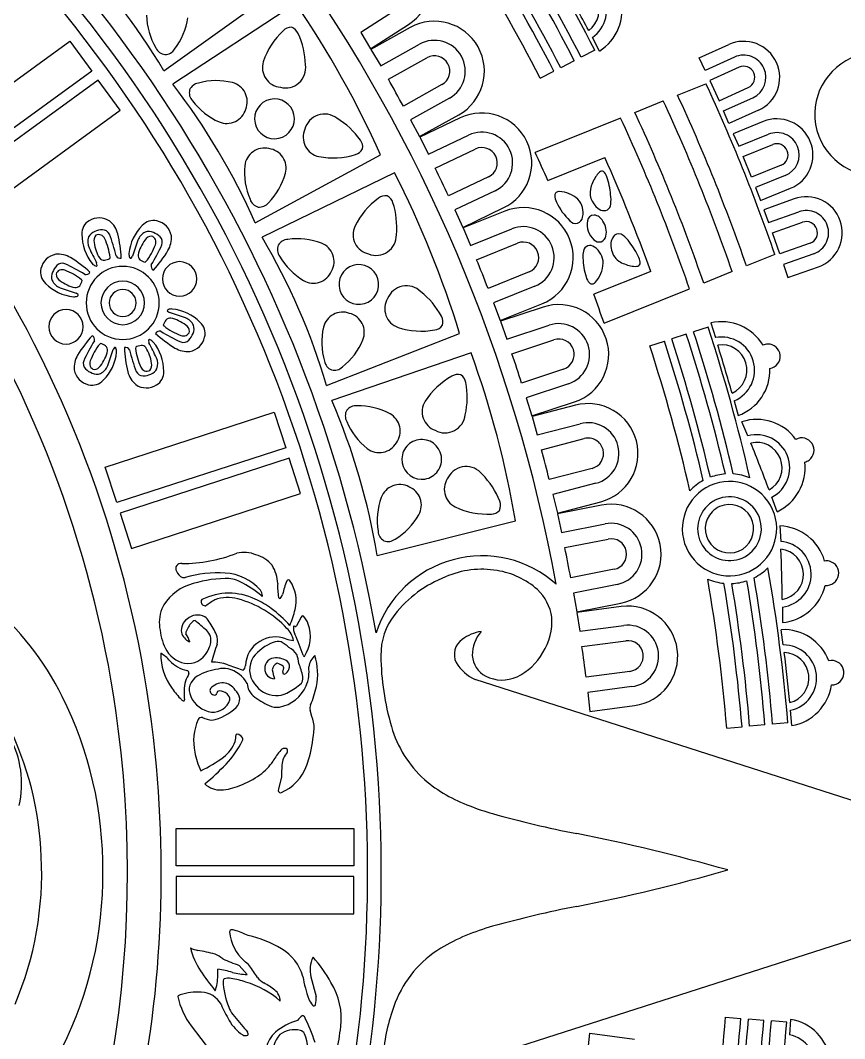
# Model space of a CAD drawing. Header units: metres. Extents: x 0.3 to 22.9, y 0.3 to 22.9.
# Drawn here: x 15.749 to 19.11, y 10.912 to 15.063 of the extents above; entities that cross this region are included whole.
import ezdxf

# ---------------------------------------------------------------- set-up
doc = ezdxf.new("R2010")
doc.units = ezdxf.units.M

msp = doc.modelspace()

# ---------------------------------------------------------------- linework, layer by layer
for p, q in [((16.334297, 14.85718), (16.807156, 15.196131)), ((16.872285, 15.131607), (16.369929, 14.802667)), ((17.289142, 15.111032), (17.136626, 15.013019)), ((17.177102, 14.946615), (17.331173, 15.045627)), ((17.338304, 15.033335), (17.178409, 14.944242)), ((17.136626, 15.013019), (17.177102, 14.946615)), ((18.110019, 14.937205), (18.081053, 14.992964)), ((15.364383, 14.552387), (15.950426, 14.978171)), ((15.950426, 14.978171), (16.039773, 14.855196)), ((17.178409, 14.944242), (17.217927, 14.877262)), ((17.217927, 14.877262), (17.376146, 14.965421)), ((18.51685, 14.909586), (18.637383, 14.964148)), ((17.249284, 14.822774), (17.406742, 14.910509)), ((18.090917, 14.94145), (18.035355, 14.912747)), ((18.541229, 14.85897), (18.51685, 14.909586)), ((18.660545, 14.912981), (18.541229, 14.85897)), ((18.00755, 14.898383), (17.952003, 14.869687)), ((18.679272, 14.87161), (18.560586, 14.817884)), ((16.039773, 14.855196), (15.453731, 14.429411)), ((16.066027, 14.819059), (15.479985, 14.393275)), ((16.155374, 14.696083), (16.066027, 14.819059)), ((17.868687, 14.826646), (17.924254, 14.855351)), ((17.467935, 14.800687), (17.310402, 14.712909)), ((18.428416, 14.757685), (18.544463, 14.804503)), ((18.560586, 14.817884), (18.598097, 14.735169)), ((18.598097, 14.735169), (18.716727, 14.788869)), ((17.498532, 14.745775), (17.340163, 14.657532)), ((18.616252, 14.693539), (18.735454, 14.747499)), ((15.569332, 14.270299), (16.155374, 14.696083)), ((18.25428, 14.687432), (18.370372, 14.734268)), ((18.638151, 14.6418), (18.616252, 14.693539)), ((18.758616, 14.696331), (18.638151, 14.6418)), ((17.340163, 14.657532), (17.376389, 14.588718)), ((17.376389, 14.588718), (17.536374, 14.677861)), ((17.542718, 14.665145), (17.377545, 14.586268)), ((18.196225, 14.664011), (17.847926, 14.523493)), ((18.778254, 14.650561), (18.655725, 14.600839)), ((17.377545, 14.586268), (17.412779, 14.516938)), ((17.412779, 14.516938), (17.576221, 14.594989)), ((18.655725, 14.600839), (18.678128, 14.549317)), ((18.678128, 14.549317), (18.799373, 14.598517)), ((17.440653, 14.460589), (17.603309, 14.538264)), ((18.695786, 14.507474), (18.816448, 14.556438)), ((16.706242, 14.236953), (17.217854, 14.513967)), ((17.90003, 14.409716), (18.132053, 14.503323)), ((18.72988, 14.423292), (18.695786, 14.507474)), ((18.850599, 14.47228), (18.72988, 14.423292)), ((17.274383, 14.441789), (16.73476, 14.178404)), ((17.657486, 14.424816), (17.494752, 14.347103)), ((18.867675, 14.4302), (18.746315, 14.380953)), ((17.684574, 14.368092), (17.520977, 14.289967)), ((18.746315, 14.380953), (18.766196, 14.328407)), ((18.766196, 14.328407), (18.888794, 14.378157)), ((18.904221, 14.335422), (18.77964, 14.291093)), ((17.520977, 14.289967), (17.552811, 14.219013)), ((17.552811, 14.219013), (17.718077, 14.297935)), ((17.723611, 14.284846), (17.553811, 14.216496)), ((18.77964, 14.291093), (18.799775, 14.238642)), ((18.799775, 14.238642), (18.92305, 14.282507)), ((18.815591, 14.196069), (18.938274, 14.239723)), ((17.553811, 14.216496), (17.584622, 14.145091)), ((17.584622, 14.145091), (17.752642, 14.212725)), ((18.845979, 14.11048), (18.815591, 14.196069)), ((17.608903, 14.087103), (17.776115, 14.154411)), ((18.968721, 14.154155), (18.845979, 14.11048)), ((16.061619, 14.064), (16.059837, 14.07402)), ((16.113794, 14.092263), (16.114341, 14.09679)), ((16.200297, 14.093406), (16.206122, 14.101752)), ((16.257175, 14.076498), (16.260763, 14.079312)), ((18.825304, 14.109015), (18.709215, 14.06218)), ((18.983945, 14.111371), (18.860552, 14.067464)), ((17.823061, 14.037785), (17.655769, 13.970444)), ((18.319235, 14.039646), (18.087218, 13.946041)), ((18.651164, 14.03876), (18.535073, 13.991925)), ((18.860552, 14.067464), (18.878122, 14.014101)), ((18.878122, 14.014101), (19.002774, 14.058456)), ((16.001261, 14.002024), (15.998446, 14.005613)), ((15.984353, 13.945147), (15.976007, 13.950971)), ((17.846535, 13.979472), (17.678354, 13.911773)), ((18.128707, 13.827981), (18.477018, 13.968503)), ((17.678354, 13.911773), (17.705671, 13.838961)), ((17.705671, 13.838961), (17.875566, 13.90735)), ((16.348556, 13.877462), (16.356902, 13.871637)), ((17.880267, 13.89394), (17.70651, 13.836386)), ((17.70651, 13.836386), (17.732777, 13.763187)), ((18.563824, 13.829186), (18.583048, 13.769365)), ((16.331649, 13.820584), (16.334463, 13.816995)), ((16.997519, 13.575), (17.539816, 13.785708)), ((17.732777, 13.763187), (17.904713, 13.820137)), ((18.464126, 13.783717), (18.404647, 13.764453)), ((18.553396, 13.812628), (18.4939, 13.793359)), ((16.075735, 13.74611), (16.072146, 13.743296)), ((16.27129, 13.758608), (16.273072, 13.748588)), ((17.753369, 13.703789), (17.924478, 13.760465)), ((18.315433, 13.73556), (18.374933, 13.75483)), ((16.132612, 13.729202), (16.126787, 13.720856)), ((16.219116, 13.730346), (16.218568, 13.725818)), ((17.586853, 13.707014), (17.018474, 13.513339)), ((17.964008, 13.641121), (17.792817, 13.584417)), ((17.983774, 13.581449), (17.811675, 13.524445)), ((17.811675, 13.524445), (17.834365, 13.450061)), ((17.834365, 13.450061), (18.008219, 13.507647)), ((18.012069, 13.493968), (17.835041, 13.447438)), ((18.659338, 13.512523), (18.675838, 13.451887)), ((16.094781, 13.24146), (16.783715, 13.465308)), ((16.783715, 13.465308), (16.830687, 13.320742)), ((17.835041, 13.447438), (17.85666, 13.372734)), ((17.85666, 13.372734), (18.031832, 13.418776)), ((18.715388, 13.368737), (18.691226, 13.426747)), ((17.873481, 13.31216), (18.047812, 13.357981)), ((16.830687, 13.320742), (16.141753, 13.096893)), ((16.141753, 13.096893), (16.094781, 13.24146)), ((16.84449, 13.278261), (16.155556, 13.054413)), ((16.891463, 13.133694), (16.84449, 13.278261)), ((18.07977, 13.23639), (17.905357, 13.190547)), ((18.09575, 13.175595), (17.920411, 13.129509)), ((16.202529, 12.909846), (16.891463, 13.133694)), ((17.920411, 13.129509), (17.938386, 13.053847)), ((18.834196, 13.060057), (18.812685, 13.119095)), ((17.938386, 13.053847), (18.115513, 13.100403)), ((18.118496, 13.086509), (17.938896, 13.051187)), ((16.155556, 13.054413), (16.202529, 12.909846)), ((17.938896, 13.051187), (17.955782, 12.975273)), ((17.203534, 12.88176), (17.767964, 13.022838)), ((17.955782, 12.975273), (18.133499, 13.010225)), ((18.845951, 13.001672), (18.848962, 12.938909)), ((17.968766, 12.913762), (18.14563, 12.948546)), ((18.169891, 12.825189), (17.992943, 12.790388)), ((18.182021, 12.76351), (18.004135, 12.728525)), ((18.004135, 12.728525), (18.017323, 12.651883)), ((18.017323, 12.651883), (18.197024, 12.687226)), ((18.199129, 12.673172), (18.017665, 12.649197)), ((18.855852, 12.671065), (18.85602, 12.608225)), ((16.89358, 12.630253), (16.87444, 12.59499)), ((16.902898, 12.633912), (16.900686, 12.635191)), ((18.017665, 12.649197), (18.029751, 12.572372)), ((18.029751, 12.572372), (18.209312, 12.596096)), ((18.85981, 12.516792), (18.851561, 12.579089)), ((16.438864, 12.531687), (16.437769, 12.529965)), ((18.038848, 12.510167), (18.217546, 12.533778)), ((16.594491, 12.436065), (16.657847, 12.413689)), ((16.818903, 12.405973), (16.822748, 12.424178)), ((20.023698, 11.59954), (17.603772, 12.376174)), ((18.234014, 12.40914), (18.05523, 12.385519)), ((18.242247, 12.346821), (18.062515, 12.323075)), ((16.416065, 12.28941), (16.418385, 12.292681)), ((18.062515, 12.323075), (18.070865, 12.245757)), ((16.936886, 12.225602), (16.93042, 12.250783)), ((18.070865, 12.245757), (18.252431, 12.269746)), ((18.89428, 12.187838), (18.888857, 12.250438)), ((18.629009, 12.178049), (18.691331, 12.183305)), ((18.784754, 12.191184), (18.722454, 12.18593)), ((18.878257, 12.199071), (18.815939, 12.193815)), ((16.91741, 12.026334), (16.928329, 12.060945)), ((16.81337, 11.978585), (16.801152, 11.929324)), ((16.384332, 11.76899), (17.108719, 11.76899)), ((16.384332, 11.616983), (16.384332, 11.76899)), ((17.108719, 11.76899), (17.108719, 11.616983)), ((17.108719, 11.616983), (16.384332, 11.616983)), ((17.603772, 10.822906), (20.023698, 11.59954)), ((17.108719, 11.572316), (16.384332, 11.572316)), ((16.384332, 11.572316), (16.384332, 11.42031)), ((17.108719, 11.42031), (17.108719, 11.572316)), ((16.384332, 11.42031), (17.108719, 11.42031)), ((16.673283, 11.173583), (16.64156, 11.210739)), ((16.543758, 11.10722), (16.549651, 11.129199)), ((16.933374, 11.163995), (16.954376, 11.084172)), ((16.445081, 10.964572), (16.524471, 10.860364)), ((18.624207, 10.999054), (18.686553, 10.994088)), ((18.780011, 10.986643), (18.717687, 10.991608)), ((18.87355, 10.979192), (18.811208, 10.984158)), ((18.88952, 10.990499), (18.884389, 10.927874)), ((16.669108, 10.946074), (16.674543, 10.937829)), ((18.062515, 10.856824), (18.070865, 10.934142)), ((18.070865, 10.934142), (18.252431, 10.910153))]:
    msp.add_line(p, q)
for centre, radius, start, end in [((11.590323, 11.584672), 11.094445, 17.13628, 47.742994), ((11.592647, 11.586927), 10.466234, 15.509103, 48.00393), ((11.608056, 11.597508), 8.522498, 9.001999, 45.113036), ((11.608595, 11.596673), 8.584593, -2.19347, 34.676619), ((11.587701, 11.589461), 5.695868, 9.875874, 56.151229), ((11.59601, 11.594191), 5.623991, 2.910891, 50.538464), ((11.595942, 11.594095), 5.568341, 4.376546, 50.538938), ((11.587904, 11.590353), 4.597602, 7.31188, 58.771068), ((11.590029, 11.59153), 4.733167, 5.851874, 56.022854), ((11.718773, 11.658965), 7.16791, 27.25437, 32.35061), ((11.715845, 11.658706), 7.076797, 27.244501, 32.038085), ((11.721779, 11.661411), 7.101579, 27.247348, 32.1024), ((14.024326, 13.474095), 2.692376, 30.910872, 44.951541), ((11.695634, 11.647497), 6.943599, 27.248658, 32.302287), ((11.705126, 11.65199), 6.995647, 27.252183, 32.081027), ((11.720363, 11.661418), 7.009017, 27.241013, 32.030932), ((11.613589, 11.59962), 6.426866, 10.441671, 35.574452), ((17.221173, 15.216795), 0.203466, -57.273505, 32.726495), ((11.718773, 11.658966), 7.182911, 27.907187, 29.541137), ((18.004669, 15.103839), 0.1034, -53.370868, 28.724162), ((18.004639, 15.103852), 0.134667, -55.428847, 28.7236), ((18.004641, 15.103854), 0.197171, -57.693341, 14.215561), ((13.55853, 12.872073), 4.010794, 24.165187, 34.288714), ((16.538312, 15.091026), 0.275623, -178.425463, -149.279883), ((16.158639, 15.113012), 0.275623, -37.348483, -8.202904), ((16.853958, 14.986403), 0.048087, 89.639499, 134.81527), ((16.837288, 14.989497), 0.048087, 24.156364, 69.332135), ((17.437339, 14.855598), 0.203466, 29.126495, 119.126495), ((17.035545, 14.793493), 0.313002, 133.505792, 161.213746), ((16.596571, 14.874191), 0.314983, 1.368937, 25.37526), ((16.344302, 14.970029), 0.047282, -155.240002, -97.515942), ((16.337385, 14.970429), 0.047282, -89.112424, -31.388365), ((17.437339, 14.855598), 0.125721, 29.126495, 119.126495), ((17.437339, 14.855598), 0.203466, -60.873505, 29.126495), ((18.698, 14.83024), 0.146989, 24.354994, 114.354994), ((17.437339, 14.855598), 0.06286, 29.126495, 119.126495), ((17.437339, 14.855598), 0.125721, -60.873505, 29.126495), ((18.698, 14.83024), 0.090824, 24.354994, 114.354994), ((19.237937, 14.679898), 0.250022, 102.984558, -170.426355), ((16.816795, 14.870547), 0.081131, 162.981341, -95.620643), ((16.829715, 14.869749), 0.082621, -104.628394, 8.328243), ((17.437339, 14.855598), 0.06286, -60.873505, 29.126495), ((18.698, 14.83024), 0.045412, 24.354994, 114.354994), ((18.698, 14.83024), 0.090824, -65.645006, 24.354994), ((18.698, 14.83024), 0.146989, -65.645006, 24.354994), ((11.608475, 11.612864), 6.490166, 28.532207, 29.642098), ((18.698, 14.83024), 0.045412, -65.645006, 24.354994), ((14.241139, 13.154291), 2.692376, 23.710872, 37.751541), ((16.484717, 14.767244), 0.047282, 165.399177, -136.876764), ((16.482484, 14.760685), 0.047282, 99.271599, 156.995659), ((16.547278, 14.541409), 0.275623, 76.086138, 105.231717), ((16.593352, 14.731054), 0.080468, -21.808732, 75.458847), ((11.664152, 11.621756), 7.580802, 19.15348, 24.824681), ((16.785007, 14.661342), 0.081147, 102.444203, -167.555797), ((16.785007, 14.661342), 0.081147, 12.444203, 102.444203), ((11.668862, 11.624189), 7.450527, 19.100366, 24.870812), ((16.669855, 14.901423), 0.275623, -142.836882, -113.691303), ((16.590631, 14.723065), 0.080468, -113.064011, -15.796433), ((11.666794, 11.62345), 7.390206, 19.076231, 24.893818), ((16.785007, 14.661342), 0.081147, -77.555797, 12.444203), ((16.988613, 14.598281), 0.082621, 52.354991, 165.311629), ((16.87833, 14.392822), 0.314983, 35.307974, 59.314298), ((17.630398, 14.48154), 0.203466, 25.526495, 115.526495), ((11.670182, 11.624853), 7.199008, 18.999011, 24.971245), ((11.664456, 11.622527), 7.267698, 19.027246, 24.942984), ((18.833524, 14.514359), 0.146989, 22.087039, 112.087039), ((16.785007, 14.661342), 0.081147, -167.555797, -77.555797), ((16.982982, 14.586625), 0.081131, 156.303877, -102.298107), ((19.237937, 14.679898), 0.250022, -170.426355, -83.837269), ((17.096732, 14.546251), 0.048087, -8.6489, 36.526871), ((17.630398, 14.48154), 0.125721, 25.526495, 115.526495), ((17.630398, 14.48154), 0.203466, -64.473505, 25.526495), ((18.833524, 14.514359), 0.090824, 22.087039, 112.087039), ((18.833524, 14.514359), 0.146989, -67.912961, 22.087039), ((16.743651, 14.46164), 0.080468, 76.479667, 173.747246), ((16.751949, 14.4601), 0.080468, -14.775612, 82.491966), ((17.102197, 14.562301), 0.048087, -74.132035, -28.956264), ((17.630398, 14.48154), 0.06286, 25.526495, 115.526495), ((17.630398, 14.48154), 0.125721, -64.473505, 25.526495), ((18.833524, 14.514359), 0.045412, 22.087039, 112.087039), ((18.833524, 14.514359), 0.045412, -67.912961, 22.087039), ((18.833524, 14.514359), 0.090824, -67.912961, 22.087039), ((17.022905, 14.815087), 0.313002, -100.530512, -72.822557), ((17.630398, 14.48154), 0.06286, -64.473505, 25.526495), ((11.661378, 11.621525), 6.833359, 24.080923, 25.130206), ((11.663334, 11.622342), 7.081269, 19.960113, 24.00681), ((16.937957, 14.443386), 0.275623, 174.374537, -156.479883), ((11.609423, 11.611202), 6.490166, 24.932207, 26.042098), ((18.120662, 14.433622), 0.014402, 65.313212, 136.179897), ((18.094747, 14.411632), 0.047433, 16.802788, 47.688635), ((16.564033, 14.512784), 0.275623, -44.548483, -15.402904), ((13.703563, 12.615395), 4.010794, 16.965187, 27.088714), ((18.245749, 14.330071), 0.178579, 148.144785, 165.39067), ((18.158297, 14.386772), 0.074399, 130.204402, 149.689817), ((17.86213, 14.328381), 0.294448, 4.724649, 19.226513), ((17.944571, 14.348343), 0.016573, 85.801791, 177.839446), ((17.94332, 14.250097), 0.1148, 46.519747, 88.770195), ((18.150452, 14.360684), 0.07884, 169.454192, -115.764959), ((16.730312, 14.347658), 0.047282, -162.440002, -104.715942), ((17.393978, 14.085879), 0.313002, 126.305792, 154.013746), ((17.238001, 14.300027), 0.048087, 82.439499, 127.61527), ((17.221851, 14.305185), 0.048087, 16.956364, 62.132135), ((17.988203, 14.349766), 0.060199, -179.239484, -152.243297), ((18.168738, 14.432326), 0.258644, -154.685045, -133.951556), ((17.962809, 14.279025), 0.080605, -12.899279, 42.418865), ((18.036372, 14.331736), 0.121023, -8.632434, 9.943473), ((18.953497, 14.196939), 0.146989, 19.587039, 109.587039), ((16.723499, 14.348923), 0.047282, -96.312424, -38.588365), ((16.96858, 14.220959), 0.314983, -5.831063, 18.17526), ((17.799588, 14.096098), 0.203466, 21.926495, 111.926495), ((18.128096, 14.31498), 0.027963, -115.218378, -2.888364), ((18.953497, 14.196939), 0.090824, 19.587039, 109.587039), ((16.059487, 14.19415), 0.059943, 120.556026, -176.518054), ((16.07016, 14.181306), 0.076475, 55.941377, 122.550003), ((16.046144, 14.165562), 0.103562, 14.823849, 49.800088), ((16.290819, 14.186943), 0.059943, 75.556026, 138.481946), ((16.289284, 14.170315), 0.076475, 10.941377, 77.550003), ((18.01232, 14.26401), 0.029212, -142.236497, -74.044855), ((18.01232, 14.26401), 0.029212, -74.044855, -5.853213), ((18.139673, 14.229166), 0.080151, 168.590176, -130.789976), ((18.088981, 14.241235), 0.028131, 92.16916, 172.263419), ((18.081679, 14.221472), 0.048279, 28.293775, 82.576408), ((18.057996, 14.199117), 0.080176, -11.293115, 34.349702), ((18.953497, 14.196939), 0.045412, 19.587039, 109.587039), ((18.953497, 14.196939), 0.146989, -70.412961, 19.587039), ((16.067075, 14.159803), 0.044564, 109.613769, 153.300176), ((16.084184, 14.136627), 0.072619, 90.439011, 116.206129), ((16.083375, 14.177857), 0.031388, 25.008118, 89.537646), ((16.376839, 14.094339), 0.186141, 134.687393, 174.435099), ((16.283613, 14.146122), 0.059338, 115.673819, 159.738156), ((16.271898, 14.157292), 0.044564, 64.613769, 108.300176), ((16.267608, 14.128805), 0.072619, 45.439011, 71.206129), ((17.18661, 14.189742), 0.081131, 155.781341, -102.820643), ((17.799588, 14.096098), 0.125721, 21.926495, 111.926495), ((18.953497, 14.196939), 0.045412, -70.412961, 19.587039), ((18.953497, 14.196939), 0.090824, -70.412961, 19.587039), ((16.185793, 14.189494), 0.186141, 179.687393, -140.564901), ((16.083257, 14.160189), 0.059338, 160.673819, -155.261844), ((16.079941, 14.165185), 0.031653, 137.589205, -164.847426), ((16.199978, 14.175558), 0.151739, -172.941346, -147.272177), ((16.068561, 14.163361), 0.02609, 21.365558, 117.357137), ((15.869222, 14.06864), 0.24673, 6.551218, 24.987935), ((15.477959, 13.947822), 0.678952, 13.195223, 20.999059), ((15.640681, 14.071759), 0.519694, 2.452685, 13.384347), ((17.39157, 13.739349), 1.239606, 159.835024, 163.001091), ((16.377015, 14.074455), 0.151739, 142.058654, 167.727823), ((16.284802, 14.151999), 0.031653, 92.589205, 150.152574), ((16.275464, 14.158757), 0.02609, -23.634442, 72.357137), ((16.29619, 14.158532), 0.031388, -19.991882, 44.537646), ((16.26117, 14.176164), 0.103562, -30.176151, 4.800088), ((14.416161, 12.809834), 2.692376, 16.510872, 30.551541), ((16.841166, 14.122647), 0.047282, 92.071599, 149.795659), ((16.877967, 13.896979), 0.275623, 68.886138, 98.031717), ((16.947446, 14.079354), 0.080468, -29.008732, 68.258847), ((17.199328, 14.187331), 0.082621, -111.828394, 1.128243), ((17.799588, 14.096098), 0.06286, 21.926495, 111.926495), ((17.799588, 14.096098), 0.203466, -68.073505, 21.926495), ((18.108282, 14.188112), 0.028724, -136.891244, -9.408911), ((18.218888, 14.147154), 0.062434, 140.082374, -168.32345), ((18.188106, 14.164997), 0.02804, 49.423974, 127.586178), ((18.137957, 14.096453), 0.11291, 33.237376, 52.721419), ((18.009268, 13.979797), 0.285767, 23.883443, 38.666095), ((17.154333, 14.656001), 1.239606, -155.164976, -151.998909), ((16.225397, 14.109798), 0.033921, 175.617625, -156.292889), ((16.067533, 14.232733), 0.24673, -38.448782, -20.012065), ((15.705437, 14.423966), 0.678952, -31.804777, -24.000941), ((15.908135, 14.396541), 0.519694, -42.547315, -31.615653), ((16.844204, 14.128874), 0.047282, 158.199177, -144.076764), ((17.799588, 14.096098), 0.06286, -68.073505, 21.926495), ((17.799588, 14.096098), 0.125721, -68.073505, 21.926495), ((18.145816, 14.100686), 0.103415, 167.887026, -176.398679), ((18.072042, 14.117098), 0.027846, 50.354846, 169.051306), ((18.046398, 14.072807), 0.078774, 0.317547, 56.558853), ((18.234712, 14.143976), 0.077544, -172.994337, -126.000391), ((15.907444, 14.034134), 0.076475, 100.941377, 167.550003), ((15.901595, 14.006019), 0.103562, 59.823849, 94.800088), ((15.919227, 14.041039), 0.031388, 70.008118, 134.537646), ((15.681218, 13.652984), 0.519694, 47.452685, 58.384347), ((16.067777, 14.093339), 0.033921, -139.382375, -111.292889), ((16.089233, 14.105535), 0.02074, -144.59925, -82.908941), ((16.082962, 14.148306), 0.063965, -82.063386, -61.18289), ((16.155142, 14.111937), 0.018559, -150.526726, -75.150242), ((16.198227, 14.096749), 0.003933, -171.376148, -58.232731), ((16.249193, 14.10325), 0.02074, 170.40075, -127.908941), ((16.275002, 14.137928), 0.063965, -127.063386, -106.18289), ((16.398027, 14.008843), 0.070318, 90, 180), ((16.398027, 14.008843), 0.070318, 0, 90), ((17.044699, 14.238791), 0.275623, -150.036882, -120.891303), ((11.610265, 11.609485), 6.490166, 21.332207, 22.442098), ((18.322369, 14.101015), 0.279848, -178.602559, -162.481128), ((17.999304, 14.079351), 0.126015, -42.444936, -2.777803), ((18.2723, 14.220219), 0.161961, -120.897595, -102.486402), ((18.226358, 14.073862), 0.049218, -4.025039, 26.077971), ((15.890815, 14.035669), 0.059943, 165.556026, -131.518054), ((15.920467, 14.016747), 0.044564, 154.613769, -161.699824), ((15.948953, 14.012458), 0.072619, 135.439011, 161.206129), ((15.919002, 14.020314), 0.02609, 66.365558, 162.357137), ((15.845026, 13.812382), 0.24673, 51.551218, 69.987935), ((15.653793, 13.450286), 0.678952, 58.195223, 65.999059), ((16.016587, 14.045174), 0.018559, -105.526726, -30.150242), ((16.166217, 13.910971), 0.149063, 90, 180), ((16.057791, 14.0649), 0.003933, -126.376148, -13.232731), ((16.166217, 13.910971), 0.149063, 0, 90), ((16.300325, 14.061172), 0.018559, 164.473274, -120.150242), ((16.943746, 14.071768), 0.080468, -120.264011, -22.996433), ((17.128852, 13.986171), 0.081147, 95.244203, -174.755797), ((17.128852, 13.986171), 0.081147, 5.244203, 95.244203), ((18.254016, 14.128831), 0.068808, -104.074806, -83.545707), ((18.260953, 14.075969), 0.015531, -87.057818, -20.982803), ((15.983419, 14.121688), 0.186141, -135.312607, -95.564901), ((15.931637, 14.028463), 0.059338, -154.326181, -110.261844), ((15.925759, 14.029651), 0.031653, -177.410795, -119.847426), ((16.003303, 14.121864), 0.151739, -127.941346, -102.272177), ((15.93983, 14.019851), 0.063965, -37.063386, -16.18289), ((16.166217, 13.910971), 0.088721, 90, -180), ((16.166217, 13.910971), 0.088721, 0, 90), ((16.398027, 14.008843), 0.070318, -180, -90), ((16.398027, 14.008843), 0.070318, -90, 0), ((17.128852, 13.986171), 0.081147, -84.755797, 5.244203), ((18.112078, 14.032145), 0.058627, -164.802397, -137.302578), ((18.07978, 14.003828), 0.015725, -133.32486, -37.267056), ((16.33841, 15.136419), 1.239606, -110.164976, -106.998909), ((15.974509, 13.994043), 0.02074, -99.59925, -37.908941), ((16.166217, 13.910971), 0.055104, 90, 180), ((16.166217, 13.910971), 0.055104, 0, 90), ((17.128852, 13.986171), 0.081147, -174.755797, -84.755797), ((17.322949, 13.898088), 0.082621, 45.154991, 158.111629), ((17.187785, 13.708071), 0.314983, 28.107974, 52.114298), ((15.967961, 13.970247), 0.033921, -94.382375, -66.292889), ((15.981009, 13.943076), 0.003933, -81.376148, 31.767269), ((16.166217, 13.910971), 0.149063, -180, -90), ((16.166217, 13.910971), 0.088721, -180, -90), ((16.166217, 13.910971), 0.055104, 180, -90), ((16.166217, 13.910971), 0.149063, -90, 0), ((16.166217, 13.910971), 0.088721, -90, 0), ((16.166217, 13.910971), 0.055104, -90, 0), ((17.315902, 13.88723), 0.081131, 149.103877, -109.498107), ((11.661378, 11.621525), 6.833359, 18.838087, 19.887349), ((15.934882, 13.813765), 0.070318, 90, 180), ((15.934882, 13.813765), 0.070318, 0, 90), ((16.3519, 13.879532), 0.003933, 98.623852, -148.232731), ((16.364948, 13.852361), 0.033921, 85.617625, 113.707111), ((15.994499, 12.686189), 1.239606, 69.835024, 73.001091), ((16.34949, 13.70092), 0.186141, 44.687393, 84.435099), ((17.062793, 13.793227), 0.080468, 69.279667, 166.547246), ((17.070833, 13.790659), 0.080468, -21.975612, 75.291966), ((17.944243, 13.700793), 0.203466, 18.326495, 108.326495), ((16.393079, 13.802757), 0.063965, 142.936614, 163.81711), ((16.3584, 13.828566), 0.02074, 80.40075, 142.091059), ((16.329606, 13.700744), 0.151739, 52.058654, 77.727823), ((16.401272, 13.794146), 0.059338, 25.673819, 69.738156), ((16.442094, 13.786939), 0.059943, -14.443974, 48.481946), ((17.423695, 13.832918), 0.048087, -15.8489, 29.326871), ((17.944243, 13.700793), 0.125721, 18.326495, 108.326495), ((18.608043, 13.637038), 0.197171, 31.051007, 102.959909), ((15.934882, 13.813765), 0.070318, 180, -90), ((15.934882, 13.813765), 0.070318, -90, 0), ((16.316323, 13.777434), 0.018559, 74.473274, 149.849758), ((16.651691, 14.169624), 0.519694, -132.547315, -121.615653), ((16.679116, 14.372322), 0.678952, -121.804777, -114.000941), ((16.487883, 14.010226), 0.24673, -128.448782, -110.012065), ((16.413907, 13.802294), 0.02609, -113.634442, -17.642863), ((16.40715, 13.792957), 0.031653, 2.589205, 60.152574), ((16.383956, 13.810151), 0.072619, -44.560989, -18.793871), ((16.412442, 13.805861), 0.044564, -25.386231, 18.300176), ((17.25328, 13.750764), 0.275623, 167.174537, -163.679883), ((17.384145, 14.108887), 0.313002, -107.730512, -80.022557), ((17.431129, 13.848156), 0.048087, -81.332035, -36.156264), ((11.734535, 11.594274), 7.076797, 13.228483, 18.022067), ((11.740633, 11.596585), 7.101579, 13.164168, 18.019219), ((11.736781, 11.596171), 7.16791, 12.915957, 18.012198), ((16.424774, 13.426068), 0.519694, 137.452685, 148.384347), ((16.627472, 13.398642), 0.678952, 148.195223, 155.999059), ((16.265376, 13.589875), 0.24673, 141.551218, 159.987935), ((16.032584, 13.761436), 0.018559, -15.526726, 59.849758), ((16.057907, 13.68468), 0.063965, 52.936614, 73.81711), ((16.275118, 13.757708), 0.003933, 53.623852, 166.767269), ((15.178577, 13.166608), 1.239606, 24.835024, 28.001091), ((16.265132, 13.729269), 0.033921, 40.617625, 68.707111), ((16.147116, 13.633115), 0.186141, -0.312607, 39.435099), ((16.413682, 13.781569), 0.031388, -109.991882, -45.462354), ((16.425465, 13.788475), 0.076475, -79.058623, -12.449997), ((16.891002, 13.86648), 0.275623, -51.748483, -22.602904), ((17.944243, 13.700793), 0.06286, 18.326495, 108.326495), ((17.944243, 13.700793), 0.125721, -71.673505, 18.326495), ((17.944243, 13.700793), 0.203466, -71.673505, 18.326495), ((11.72222, 11.591386), 6.995647, 13.18554, 18.014384), ((11.739642, 11.595575), 7.009017, 13.235636, 18.025555), ((18.608041, 13.637037), 0.134667, 16.542967, 100.695415), ((18.608053, 13.637068), 0.1034, 16.542406, 98.637435), ((11.736781, 11.596171), 7.182911, 15.725431, 17.359381), ((18.796923, 13.694071), 0.048926, 91.036304, 114.079443), ((18.797124, 13.692989), 0.050011, 5.212877, 91.24353), ((16.071739, 13.646444), 0.103562, 149.823849, -175.199912), ((15.955894, 13.748153), 0.151739, -37.941346, -12.272177), ((15.95607, 13.728269), 0.186141, -45.312607, -5.564901), ((16.083716, 13.719358), 0.02074, -9.59925, 52.091059), ((14.941339, 14.083259), 1.239606, -20.164976, -16.998909), ((16.134682, 13.725859), 0.003933, 8.623852, 121.767269), ((16.107512, 13.71281), 0.033921, -4.382375, 23.707111), ((16.692228, 13.75085), 0.519694, -177.547315, -166.615653), ((16.177767, 13.710671), 0.018559, 29.473274, 104.849758), ((16.85495, 13.874786), 0.678952, -166.804777, -159.000941), ((16.463687, 13.753968), 0.24673, -173.448782, -155.012065), ((16.249948, 13.674302), 0.063965, 97.936614, 118.81711), ((16.243676, 13.717073), 0.02074, 35.40075, 97.091059), ((16.132931, 13.64705), 0.151739, 7.058654, 32.727823), ((16.431315, 13.816589), 0.103562, -120.176151, -85.199912), ((13.815282, 12.342564), 4.010794, 9.765187, 19.888714), ((11.610997, 11.607717), 6.490166, 17.732207, 18.842098), ((17.944243, 13.700793), 0.06286, -71.673505, 18.326495), ((11.712348, 11.587805), 6.943599, 12.96428, 18.01791), ((18.797124, 13.692989), 0.050011, -80.817776, 5.212877), ((16.036719, 13.664076), 0.031388, 160.008118, -135.462354), ((16.057445, 13.663851), 0.02609, 156.365558, -107.642863), ((16.049296, 13.676486), 0.059338, -64.326181, -20.261844), ((16.252968, 13.657423), 0.031653, -42.410795, 15.152574), ((16.249652, 13.662419), 0.059338, -19.326181, 24.738156), ((17.035274, 13.681816), 0.047282, -169.640002, -111.915942), ((18.608053, 13.637068), 0.1034, -65.552624, 16.542406), ((18.608041, 13.637037), 0.134667, -67.60948, 16.542967), ((16.043625, 13.652293), 0.076475, -169.058623, -102.449997), ((16.065301, 13.693803), 0.072619, -134.560989, -108.793871), ((16.061011, 13.665317), 0.044564, -115.386231, -71.699824), ((16.048108, 13.670609), 0.031653, -87.410795, -29.847426), ((16.286765, 13.657046), 0.103562, -165.176151, -130.199912), ((16.249534, 13.644751), 0.031388, -154.991882, -90.462354), ((16.264348, 13.659247), 0.02609, -158.634442, -62.642863), ((16.248725, 13.685981), 0.072619, -89.560989, -63.793871), ((16.265834, 13.662805), 0.044564, -70.386231, -26.699824), ((16.273422, 13.628458), 0.059943, -59.443974, 3.481946), ((17.028674, 13.683924), 0.047282, -103.512424, -45.788365), ((17.532991, 13.570929), 0.048087, 75.239499, 120.41527), ((17.517614, 13.578071), 0.048087, 9.756364, 54.932135), ((18.608027, 13.637047), 0.197187, -69.885646, 1.910018), ((16.04209, 13.635665), 0.059943, -104.443974, -41.518054), ((16.262749, 13.641302), 0.076475, -124.058623, -57.449997), ((17.660897, 13.338921), 0.313002, 119.105792, 146.813746), ((17.255784, 13.526252), 0.314983, -13.031063, 10.97526), ((14.546631, 12.446158), 2.692376, 9.310872, 23.351541), ((17.117053, 13.444685), 0.047282, 84.871599, 142.595659), ((17.12528, 13.216184), 0.275623, 61.686138, 90.831717), ((17.468182, 13.467955), 0.081131, 148.581341, -110.020643), ((18.063791, 13.297185), 0.203466, 14.726495, 104.726495), ((17.120847, 13.450482), 0.047282, 150.999177, -151.276764), ((17.217069, 13.388413), 0.080468, -36.208732, 61.058847), ((17.480498, 13.463969), 0.082621, -119.028394, -6.071757), ((17.333538, 13.534404), 0.275623, -157.236882, -128.091303), ((18.063791, 13.297185), 0.125721, 14.726495, 104.726495), ((18.751248, 13.238917), 0.197187, 35.925931, 107.721595), ((18.751253, 13.238934), 0.134667, 21.292982, 105.445429), ((17.212447, 13.381351), 0.080468, -127.464011, -30.196433), ((17.385366, 13.273228), 0.081147, 88.044203, 178.044203), ((17.385366, 13.273228), 0.081147, -1.955797, 88.044203), ((18.063791, 13.297185), 0.06286, 14.726495, 104.726495), ((18.063791, 13.297185), 0.125721, -75.273505, 14.726495), ((18.063791, 13.297185), 0.203466, -75.273505, 14.726495), ((18.751282, 13.238917), 0.1034, 21.293543, 103.388573), ((12.072663, 10.6359), 7.182911, 20.476568, 22.110518), ((18.934906, 13.310729), 0.050011, 32.623072, 118.653725), ((18.934906, 13.310729), 0.050011, -53.407581, 32.623072), ((11.611617, 11.605907), 6.490166, 14.132207, 15.242098), ((18.063791, 13.297185), 0.06286, -75.273505, 14.726495), ((18.751253, 13.238934), 0.134667, -62.859466, 21.292982), ((17.385366, 13.273228), 0.081147, 178.044203, -91.955797), ((17.385366, 13.273228), 0.081147, -91.955797, -1.955797), ((17.566892, 13.161513), 0.082621, 37.954991, 150.911629), ((18.751282, 13.238917), 0.1034, -60.801486, 21.293543), ((18.751255, 13.238935), 0.197171, -65.12396, 6.784942), ((18.935411, 13.309752), 0.048926, -76.243494, -53.200355), ((17.55854, 13.151624), 0.081131, 141.903877, -116.698107), ((17.408979, 12.989935), 0.314983, 20.907974, 44.914298), ((18.640337, 12.990646), 0.223677, 94.303722, 110.370753), ((18.63721, 12.978628), 0.236002, 68.596607, 85.532407), ((17.295645, 13.090085), 0.080468, 62.079667, 159.347246), ((17.3033, 13.086529), 0.080468, -29.175612, 68.091966), ((18.640309, 12.990645), 0.192413, 114, -156), ((18.640282, 12.990621), 0.223676, 118.533595, 136.157416), ((18.640309, 12.990645), 0.192413, 24, 114), ((17.479307, 13.024082), 0.275623, 159.974537, -170.879883), ((18.640356, 12.990652), 0.129917, 26.264074, 114.020406), ((17.654025, 13.36298), 0.313002, -114.930512, -87.222557), ((17.658676, 13.08423), 0.048087, -23.0489, 22.126871), ((18.15776, 12.886867), 0.203466, 11.126495, 101.126495), ((18.640305, 12.990633), 0.129926, 133.846624, -143.810786), ((18.640253, 12.990645), 0.129882, 113.97762, 133.833971), ((18.640294, 12.990625), 0.098661, 113.974066, 135.493394), ((18.640359, 12.990658), 0.098658, 28.506014, 114.016354), ((17.13439, 13.184292), 0.275623, -58.948483, -29.802904), ((17.66796, 13.098417), 0.048087, -88.532035, -43.356264), ((18.6403, 12.990626), 0.098664, 135.496341, -140.734575), ((18.640359, 12.990658), 0.098658, -57.004326, 28.506014), ((18.640356, 12.990652), 0.129917, -61.492258, 26.264074), ((18.640309, 12.990645), 0.192413, -66, 24), ((18.15776, 12.886867), 0.125721, 11.126495, 101.126495), ((18.838694, 12.804634), 0.197171, 15.981626, 87.890528), ((17.254379, 12.983001), 0.047282, -176.840002, -119.115942), ((17.248095, 12.98592), 0.047282, -110.712424, -52.988365), ((11.612121, 11.604062), 6.490166, 10.532207, 11.642098), ((18.15776, 12.886867), 0.06286, 11.126495, 101.126495), ((18.15776, 12.886867), 0.125721, -78.873505, 11.126495), ((18.15776, 12.886867), 0.203466, -78.873505, 11.126495), ((18.640309, 12.990645), 0.192413, -156, -66), ((18.640305, 12.990633), 0.129926, -143.810786, -61.468197), ((18.6403, 12.990626), 0.098664, -140.734575, -56.965491), ((18.838691, 12.804634), 0.134667, 1.473586, 85.626034), ((16.410848, 13.443082), 0.594461, -90.330948, -68.197506), ((16.659331, 12.768995), 0.125248, 66.41284, 102.774836), ((16.677056, 12.761316), 0.126674, 39.241441, 75.184177), ((17.631199, 12.425626), 0.454384, 48.205838, 161.954196), ((18.15776, 12.886867), 0.06286, -78.873505, 11.126495), ((18.838711, 12.804661), 0.1034, 1.473025, 83.568054), ((11.67312, 12.620399), 7.182911, 0.656049, 2.29), ((16.403292, 12.827922), 0.021115, 78.740419, -150.384519), ((16.642194, 12.759884), 0.155993, 2.605594, 31.525512), ((18.632801, 13.000528), 0.236002, -62.765839, -45.830039), ((11.73501, 11.604964), 7.16791, 4.75437, 9.85061), ((19.035906, 12.810599), 0.048926, 75.966923, 99.010062), ((19.035819, 12.809503), 0.050011, -9.856504, 76.174148), ((16.426655, 12.83393), 0.044843, -158.489592, -111.31997), ((16.416183, 12.810145), 0.018911, -107.961375, -75.895164), ((16.553461, 12.343784), 0.467251, 86.246418, 106.495384), ((16.592258, 12.305462), 0.482008, 91.060571, 109.075056), ((16.58836, 12.656435), 0.131049, 64.50191, 92.197018), ((16.570144, 12.59958), 0.210912, 41.841262, 86.219555), ((17.659842, 12.338071), 0.489391, 111.226991, 141.798517), ((17.629596, 12.461858), 0.363432, 79.992653, 113.848938), ((17.646692, 12.5097), 0.313463, 47.89095, 81.550434), ((11.709244, 11.603224), 6.943599, 4.748658, 9.802287), ((18.640274, 12.990657), 0.223676, -113.390848, -95.767027), ((11.738723, 11.606073), 7.101579, 4.747348, 9.6024), ((18.838711, 12.804661), 0.1034, -80.622005, 1.473025), ((18.838691, 12.804634), 0.134667, -82.678862, 1.473586), ((19.035819, 12.809503), 0.050011, -95.887157, -9.856504), ((16.501334, 12.575824), 0.196792, 109.780777, 153.51772), ((16.427437, 12.350415), 0.476728, 50.262564, 62.877557), ((17.007191, 12.752923), 0.209637, 176.156319, -168.406398), ((17.168347, 12.645363), 0.358765, 158.286575, 167.496472), ((16.841818, 12.7745), 0.007674, 20.368097, 152.08241), ((16.72727, 12.696057), 0.14629, -13.866493, 33.674626), ((11.719733, 11.603742), 6.995647, 4.752183, 9.581027), ((18.640335, 12.990656), 0.223677, -87.604185, -71.537154), ((11.737418, 11.606621), 7.009017, 4.741013, 9.530932), ((11.732206, 11.605844), 7.076797, 4.744501, 9.538085), ((18.83868, 12.804648), 0.197187, -84.955027, -13.159363), ((16.493396, 12.695617), 0.007452, 123.650237, -167.002697), ((16.599516, 12.479994), 0.247713, 64.35218, 116.427887), ((16.59435, 12.557996), 0.152086, 74.305282, 110.222908), ((16.529821, 12.30165), 0.416393, 42.773105, 75.299028), ((16.555031, 12.367939), 0.368078, 53.936757, 65.659852), ((16.687532, 12.711853), 0.048857, 6.16077, 35.568989), ((16.734138, 12.717661), 0.002048, -161.491682, -88.739789), ((16.734138, 12.717661), 0.002048, -88.739789, -15.987896), ((16.806089, 12.710891), 0.004259, -178.668068, -110.574964), ((16.806089, 12.710891), 0.004259, -110.574964, -42.48186), ((16.778755, 12.736117), 0.041454, -42.679878, -18.394992), ((17.731644, 12.605682), 0.185297, 7.384412, 47.477685), ((14.880626, 11.791311), 1.16017, 26.398554, 50.485546), ((16.47375, 12.608518), 0.158435, 159.664333, -168.575031), ((16.503644, 12.693549), 0.017514, 178.717674, -84.103104), ((16.685631, 12.448921), 0.289983, 119.740778, 128.416456), ((16.492762, 12.282727), 0.473618, 41.500315, 53.915649), ((16.42339, 12.776057), 0.460512, -22.940947, -14.468769), ((18.22578, 12.471459), 0.203466, 7.526495, 97.526495), ((16.460045, 12.576606), 0.055212, 124.374866, -170.635822), ((16.471745, 12.575491), 0.063385, 63.1519, 132.562057), ((16.472791, 12.589761), 0.050482, 25.24635, 56.883512), ((16.900627, 12.627694), 0.007497, 89.552237, 160.039787), ((16.839827, 12.573353), 0.087437, 18.904711, 43.83592), ((17.484103, 12.476835), 0.265473, 141.877197, -179.148096), ((17.691974, 12.610541), 0.224233, -33.698279, 4.849584), ((16.5334, 12.600792), 0.216242, -173.719266, -150.141798), ((16.521547, 12.538868), 0.101733, 133.350461, 159.211869), ((16.4591, 12.606669), 0.00963, 77.821195, 140.107215), ((15.269463, 11.176707), 1.868656, 48.44446, 50.37843), ((16.156723, 12.366001), 0.437053, 26.152583, 34.141589), ((16.780176, 12.52265), 0.082907, 8.829003, 48.165415), ((16.911311, 12.585535), 0.049501, 173.204964, -150.257226), ((16.865465, 12.590762), 0.003367, 95.088988, 169.218259), ((16.865465, 12.590762), 0.003367, 20.959718, 95.088988), ((16.870396, 12.595653), 0.004098, -115.864191, -9.313633), ((16.783018, 12.5516), 0.148247, -33.232695, 19.744973), ((18.22578, 12.471459), 0.125721, 7.526495, 97.526495), ((18.860685, 12.382113), 0.197187, 20.85655, 92.652213), ((16.461051, 12.582468), 0.057434, -165.020608, -113.914698), ((16.444436, 12.564585), 0.020783, 150.00601, -171.597996), ((16.341201, 12.50136), 0.102263, 17.250742, 36.0548), ((16.469483, 12.533397), 0.057432, 18.577072, 46.484298), ((16.453405, 12.536043), 0.072234, -27.451591, 12.513661), ((16.486102, 12.536558), 0.066691, -14.014858, 19.334179), ((16.788826, 12.431335), 0.118005, 68.832287, 122.718573), ((16.865859, 12.635905), 0.1006, -110.008745, -92.140899), ((14.828937, 11.699623), 2.213834, 20.502954, 22.897119), ((17.592451, 12.477778), 0.074349, 123.965073, -153.898689), ((17.657643, 12.393983), 0.180414, 99.65977, 126.269323), ((17.743376, 12.473877), 0.151835, 139.820146, -179.935819), ((16.429487, 12.534595), 0.093604, -88.657047, -19.893912), ((18.86313, 11.764706), 2.432677, 161.901836, 163.704867), ((16.783008, 12.430247), 0.115904, 120.007397, 178.584115), ((16.849971, 12.34735), 0.193116, 111.248573, 141.82712), ((16.798564, 12.481621), 0.049347, 74.011926, 112.11917), ((16.762013, 12.42577), 0.114818, 44.341434, 64.105363), ((16.810432, 12.436023), 0.077686, 32.484852, 64.293519), ((11.612509, 11.602189), 6.490166, 6.932207, 8.042098), ((18.22578, 12.471459), 0.06286, 7.526495, 97.526495), ((18.22578, 12.471459), 0.203466, -82.473505, 7.526495), ((18.860694, 12.382127), 0.134667, 6.2236, 90.376048), ((16.556682, 12.480188), 0.235626, 179.372292, -143.263953), ((16.261474, 12.373232), 0.1247, 39.150929, 61.450504), ((16.437276, 12.546946), 0.106077, -149.516619, -93.02326), ((16.777151, 12.416217), 0.093751, 147.418692, -141.988872), ((16.786608, 12.422473), 0.041533, 86.043389, -177.089834), ((16.792829, 12.385815), 0.078164, 54.719735, 92.460456), ((16.75231, 12.429251), 0.132822, 5.247675, 21.414611), ((16.907485, 12.475291), 0.004959, -176.99356, -95.397146), ((17.01624, 12.407716), 0.093967, 134.96148, 167.775525), ((16.700798, 12.398495), 0.260296, -11.293065, 16.909636), ((18.294925, 12.485175), 1.076336, -179.345905, -163.751339), ((17.692095, 12.479682), 0.100732, -176.59911, -116.896719), ((17.671074, 12.599859), 0.236584, -64.254293, -28.731526), ((18.22578, 12.471459), 0.06286, -82.473505, 7.526495), ((18.22578, 12.471459), 0.125721, -82.473505, 7.526495), ((11.73501, 11.604964), 7.182911, 5.407187, 7.041137), ((18.860718, 12.382104), 0.1034, 6.224162, 88.319191), ((19.056698, 12.403706), 0.050011, 17.553691, 103.584343), ((16.45264, 12.53961), 0.128862, -137.143669, -101.326603), ((16.424586, 12.401836), 0.011748, -7.900385, 76.485268), ((16.582289, 12.203242), 0.217001, 97.081965, 121.073733), ((16.526508, 12.235726), 0.211559, 71.255639, 89.548407), ((16.577519, 12.32652), 0.094655, 79.103164, 103.429914), ((16.564031, 12.297208), 0.126224, 29.311557, 75.604135), ((16.62865, 12.439591), 0.03903, -41.578364, -9.556173), ((16.786044, 12.419654), 0.040922, 179.005349, -91.843201), ((16.807744, 12.412756), 0.031629, 112.579218, 176.345426), ((16.943423, 12.435443), 0.168516, -172.954081, -160.342174), ((16.781278, 12.381635), 0.062002, 51.623784, 76.644646), ((16.816438, 12.424841), 0.006345, -6.001412, 58.328236), ((16.8151, 12.425755), 0.029574, -71.010665, -16.451246), ((16.820305, 12.430027), 0.026386, -28.639477, 47.959215), ((16.529407, 12.305051), 0.380441, 12.716976, 21.001654), ((16.786079, 12.406819), 0.139879, -24.101456, 8.54885), ((17.668049, 12.52773), 0.164623, -149.858671, -112.982501), ((19.056698, 12.403706), 0.050011, -68.476962, 17.553691), ((16.61463, 12.322795), 0.198542, 166.358504, -171.275956), ((16.755319, 12.229914), 0.361701, 151.910536, 157.27878), ((16.499309, 12.334224), 0.062082, 117.872263, -153.946089), ((16.824662, 12.403908), 0.006118, 160.275132, -89.4266), ((16.867261, 12.381769), 0.03399, -53.229173, 11.936725), ((17.713412, 12.521485), 0.147656, -116.935552, -65.841904), ((18.860718, 12.382104), 0.1034, -75.870868, 6.224162), ((18.860694, 12.382127), 0.134667, -77.928847, 6.2236), ((16.592862, 12.488938), 0.270251, -146.366756, -133.871817), ((16.539151, 12.331074), 0.01727, 152.388328, -101.223447), ((16.577366, 12.290968), 0.071963, 90.138852, 138.046052), ((16.559272, 12.320362), 0.009126, 84.408829, -177.892336), ((16.558954, 12.280033), 0.049426, 48.967485, 88.600274), ((16.567953, 12.295782), 0.067782, 33.466181, 82.16597), ((16.580488, 12.287124), 0.063687, 10.269077, 46.289675), ((16.744514, 12.362208), 0.070493, -177.393511, -131.933112), ((16.792926, 12.417484), 0.107316, -146.648178, -92.104864), ((16.777019, 12.41004), 0.149466, -78.893143, -23.810235), ((16.703198, 12.58092), 0.291983, -63.171228, -50.833386), ((16.553393, 12.435802), 0.412225, -23.301392, -12.36594), ((18.860697, 12.382128), 0.197171, -80.193341, -8.284439), ((19.056931, 12.402631), 0.048926, -91.312875, -68.269737), ((14.509384, 11.604068), 1.575952, -0.469676, 26.495222), ((16.415222, 12.301596), 0.012215, -142.239202, -86.046963), ((16.541394, 12.349003), 0.106508, -156.748528, -97.27738), ((16.533866, 12.315809), 0.072701, -94.705151, -17.990004), ((16.541309, 12.321132), 0.008912, -128.264318, -7.127841), ((16.577543, 12.295808), 0.025587, -5.500776, 57.206599), ((16.594492, 12.297181), 0.04868, -45.974772, 1.526518), ((16.87322, 12.530108), 0.281888, -128.586801, -112.993334), ((16.792873, 12.402097), 0.091939, -92.423582, -62.744257), ((16.492842, 12.400289), 0.193468, -79.179425, -45.550491), ((16.796469, 12.337805), 0.075015, -116.405686, -82.845649), ((16.971648, 12.25886), 0.042012, 160.709462, -168.915836), ((16.673322, 12.12532), 0.218051, 156.481098, -167.893552), ((16.487511, 12.20598), 0.015489, 74.006344, 155.7839), ((16.548767, 12.350511), 0.141614, -113.729591, -97.957621), ((16.83468, 12.179168), 0.112259, -1.444706, 24.433409), ((11.589705, 11.589247), 4.595957, -31.234838, 7.328411), ((14.525641, 11.609135), 1.30909, 1.940591, 26.79066), ((16.115343, 12.250999), 0.834906, -13.157868, -5.13055), ((17.712601, 12.31564), 0.469835, -163.730051, -132.222598), ((15.350363, 11.950753), 0.403584, -12.706108, 28.458519), ((16.498978, 12.166787), 0.132395, -54.038133, -18.939849), ((16.301677, 12.30374), 0.395158, -43.63989, -26.568241), ((16.536744, 12.150357), 0.0914, -16.881769, 0.049044), ((16.6317, 12.150425), 0.003556, 62.459166, 179.832986), ((16.62311, 12.118533), 0.036509, 32.63209, 73.720308), ((16.644419, 12.131489), 0.011592, -22.777464, 35.498618), ((16.736749, 12.127132), 0.280684, -170.248019, -154.054413), ((17.013454, 11.912682), 0.268158, 139.172303, 150.850362), ((16.826937, 12.073145), 0.022123, 75.402654, 137.816475), ((16.897219, 12.023596), 0.081846, 137.675596, 177.508784), ((16.828419, 12.084991), 0.010402, -37.176965, 66.826866), ((11.593373, 11.588346), 4.730166, -34.012993, 5.894363), ((16.293276, 12.428313), 0.465054, -65.740146, -52.446578), ((16.582969, 12.177923), 0.238018, -53.147547, -34.443871), ((11.596919, 11.587178), 5.567899, -39.538441, 4.448278), ((15.676507, 12.923176), 1.275186, -49.700613, -44.396362), ((16.728499, 12.098421), 0.202197, -65.942357, -20.886418), ((17.230842, 11.98503), 0.417522, 174.209586, -179.11558), ((16.512546, 12.292601), 0.372225, -69.467028, -55.0609), ((17.787315, 12.428261), 0.603787, -130.290689, -109.929397), ((16.562058, 12.012299), 0.086594, -134.582969, -86.176404), ((16.554459, 12.146779), 0.221286, -86.535288, -66.385319), ((16.811133, 11.92476), 0.010975, 155.427972, -91.080671), ((11.599625, 11.585961), 5.620805, -39.546048, 2.996554), ((18.024598, 13.009872), 1.231699, -111.084241, -106.53295), ((18.837239, 15.991428), 4.321793, -105.612737, -100.932686), ((16.520397, 4.193258), 7.701739, 74.078308, 78.790541), ((14.473763, 11.585143), 1.361932, -23.024815, 2.875492), ((14.509384, 11.578231), 1.575952, -26.495222, 0.469676), ((16.520397, 19.005821), 7.701739, -78.790541, -74.078308), ((18.837239, 7.207652), 4.321793, 100.932686, 105.612737), ((16.610411, 11.347447), 0.008521, 134.847409, -175.512879), ((16.788582, 11.366197), 0.187673, -174.06164, -132.922313), ((16.613674, 11.336638), 0.019233, 67.824914, 118.823717), ((16.426494, 10.771247), 0.614761, 65.899394, 71.561566), ((16.56676, 10.856111), 0.489018, 59.75584, 76.908618), ((17.905798, 10.530567), 0.870807, 105.430869, 120.581426), ((16.751281, 11.36277), 0.319566, -165.295262, -147.063753), ((16.499307, 11.406669), 0.137451, -114.557441, -101.345582), ((16.33286, 10.481552), 0.802553, 74.833159, 79.996719), ((16.512845, 11.170488), 0.090759, 47.719357, 70.706924), ((16.713642, 11.111092), 0.194768, 16.08517, 59.302441), ((17.698223, 10.894714), 0.45175, 121.413639, 158.567381), ((11.609709, 11.580545), 8.582877, -44.599256, -2.086167), ((16.817456, 11.751686), 0.568826, -115.351163, -108.012577), ((16.599222, 11.134198), 0.112837, 41.594336, 56.940954), ((15.930239, 10.667956), 0.927582, 32.147491, 35.689877), ((17.047345, 11.191788), 0.117311, 153.856638, -166.295366), ((16.578342, 10.907936), 0.494835, 28.017627, 42.694362), ((17.176066, 11.639695), 0.826646, -146.962621, -139.898823), ((16.264691, 11.182506), 0.289903, -10.595657, 2.435325), ((16.472475, 10.662029), 0.539047, 74.819307, 81.265546), ((16.679558, 11.425933), 0.252428, -105.139391, -91.424424), ((16.583427, 11.148543), 0.00795, 117.221092, -178.523685), ((16.867419, 11.15409), 0.291996, -178.871236, -157.101255), ((16.596694, 11.108159), 0.050373, 77.013333, 109.606148), ((16.554209, 10.809731), 0.351653, 71.112798, 81.198894), ((16.570887, 10.802221), 0.353829, 47.899216, 74.063069), ((16.79486, 11.226614), 0.102557, -140.604276, -121.190143), ((16.590324, 10.858077), 0.319029, 52.135181, 61.664261), ((17.405909, 11.248472), 0.511966, -170.622797, -159.925067), ((16.781643, 10.99372), 0.275772, -6.757817, 32.128596), ((16.40135, 11.079423), 0.011018, 93.705327, 159.979273), ((16.687474, 11.146723), 0.303205, -167.905601, -143.076199), ((16.471627, 10.86959), 0.231957, 86.282089, 107.820748), ((16.483866, 11.006039), 0.095061, 28.986004, 88.311076), ((16.751612, 11.065223), 0.056497, -0.479013, 52.322118), ((16.873333, 11.07206), 0.081944, -15.031215, 8.500066), ((17.097408, 11.279999), 0.577276, -156.748148, -149.39218), ((16.997257, 11.101934), 0.077887, -157.986944, -136.94047), ((16.94611, 11.051558), 0.006407, -154.06215, -80.390265), ((16.94611, 11.051558), 0.006407, -80.390265, -6.718379), ((18.020769, 10.77199), 0.796844, 158.827891, 173.964879), ((16.762224, 11.109149), 0.177605, -157.252164, -146.009996), ((18.432443, 12.497713), 2.348814, -140.694983, -138.653981), ((16.972547, 10.911945), 0.119576, 128.718132, 141.81956), ((16.900584, 10.998556), 0.007261, 28.025907, 112.942222), ((16.152006, 10.627577), 0.842718, 18.628878, 26.376351), ((16.738393, 11.060021), 0.156414, -151.78573, -122.11949), ((16.944546, 10.755488), 0.239639, 105.985225, 130.426281), ((15.354445, 11.179341), 1.714977, -14.230093, -7.305351), ((11.701843, 11.541679), 6.943599, -9.53572, -4.48209), ((11.712334, 11.541209), 6.995647, -9.31446, -4.485616), ((11.730032, 11.538412), 7.009017, -9.264364, -4.474445), ((11.724817, 11.539165), 7.076797, -9.271517, -4.477933), ((11.731335, 11.538967), 7.101579, -9.335832, -4.480781), ((11.727617, 11.540058), 7.16791, -9.584043, -4.487802), ((18.856842, 10.796055), 0.197171, 8.551007, 80.459909), ((16.667236, 10.947464), 0.023255, -121.083796, -67.942311), ((16.666988, 10.930881), 0.010264, -28.959907, 42.602115), ((16.865275, 10.849235), 0.11687, 130.645885, 167.866504), ((16.881839, 10.856887), 0.103575, 136.252334, -166.565535), ((16.866598, 10.849979), 0.098573, 76.04647, 127.18825), ((16.88014, 10.915016), 0.032289, 31.448279, 71.535065), ((16.735142, 10.862483), 0.185971, -15.299404, 21.904742), ((18.856839, 10.796055), 0.134667, -5.957033, 78.195415)]:
    msp.add_arc(centre, radius, start, end)

doc.saveas('drawing.dxf')
